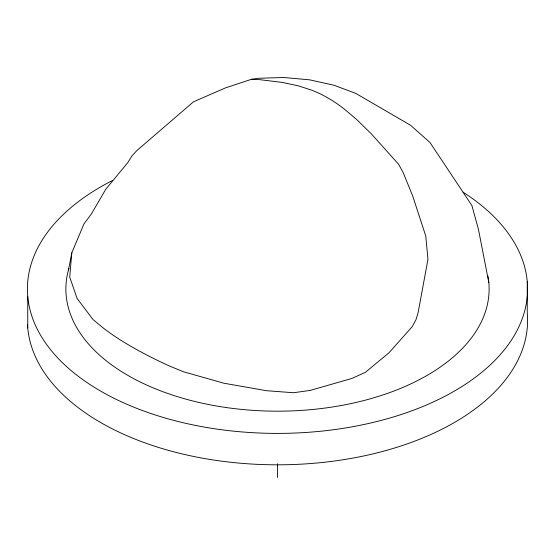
<?xml version="1.0" encoding="UTF-8"?>
<svg xmlns="http://www.w3.org/2000/svg" width="555" height="555" viewBox="0 0 555 555"><rect width="100%" height="100%" fill="white"/><g stroke="black" fill="none" stroke-linecap="round" stroke-linejoin="round"><path stroke-width="0.83" d="M71.81 252.865L69.708 277.035L77.117 298.514L93.046 319.548L102.377 327.304A160.582 40.515 19.4 0 0 169.31 365.946L183.518 371.781L223.811 383.2L266.608 390.72L293.539 392.732L310.078 390.429L351.787 378.482L365.35 372.343L389.013 352.758L412.205 326.687L416.049 319.534L418.075 312.84L427.96 259.331L425.754 235.979L412.629 195.783L402.986 172.203L398.594 164.238L371.156 133.651L356.331 119.228L344.225 108.995A154.359 101.96 68.5 0 0 311.501 90.104L298.625 85.907L282.412 82.417L259.421 79.642L251.477 79.303L225.628 87.822L193.431 101.849L136.925 150.516L132.139 155.622L127.865 162.525L105.783 189.234L91.291 214.119L83.972 223.859L71.81 252.865L68.487 269.89M251.477 79.303L258.04 78.29L284.007 77.506L309.69 79.851L333.971 85.234L355.776 93.406L410.547 125.243L430.042 142.573L471.903 205.537L478.486 229.527L488.83 282.613M527.25 281.447L527.25 312.86A250.09 144.39 0 0 1 287.615 464.695A250.09 144.39 0 0 1 27.507 324.543M277.5 463.689L277.5 477.494M27.75 296.557L27.75 327.977M463.03 192.176A250.09 144.39 0 0 1 444.347 396.568A250.09 144.39 0 0 1 90.423 384.83A250.09 144.39 0 0 1 112.388 180.555M487.921 276.043A211.615 122.176 0 0 1 270.75 411.116A211.615 122.176 0 0 1 68.938 268.322"/></g></svg>
